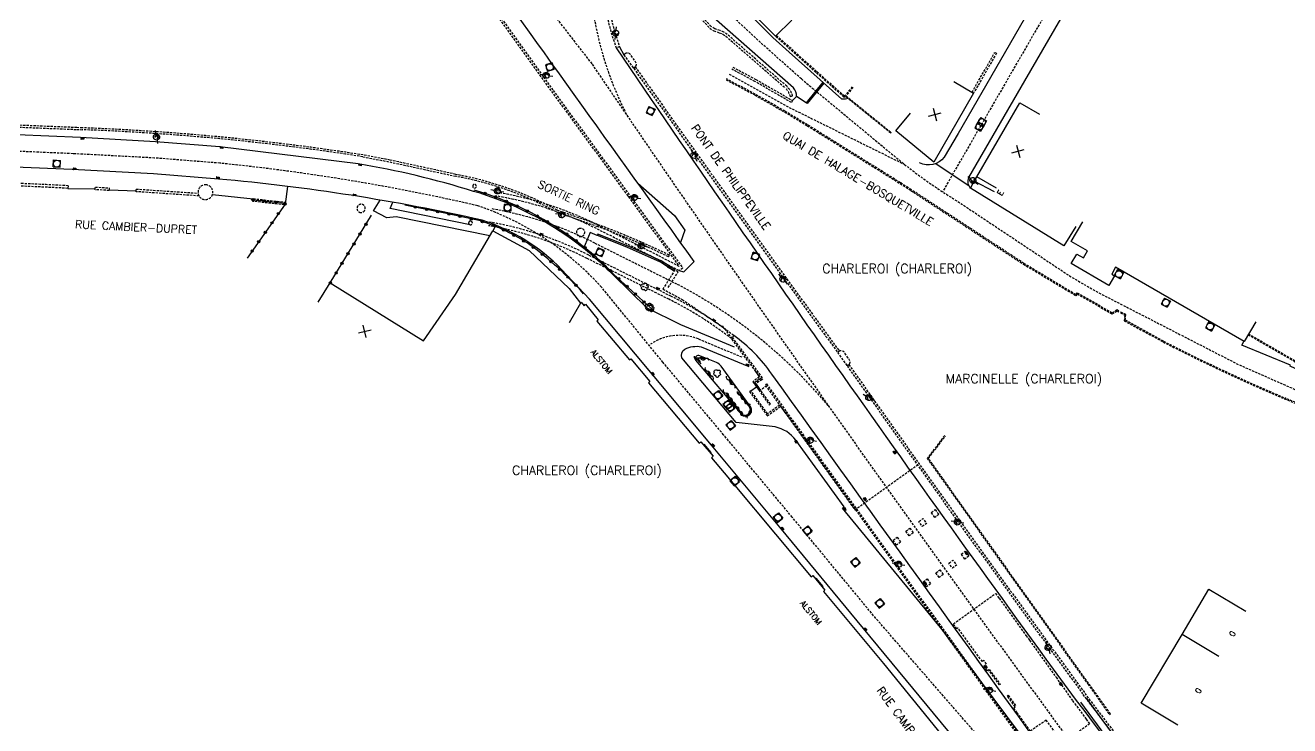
# Model space of a CAD drawing. Header units: millimetres. Extents: x 154999 to 156001, y 121000 to 122001.
# Drawn here: x 155542 to 155818.4, y 121411.9 to 121565 of the extents above; entities that cross this region are included whole.
import ezdxf
from ezdxf.enums import TextEntityAlignment as Align

# ---------------------------------------------------------------- set-up
doc = ezdxf.new("R2010")
doc.units = ezdxf.units.MM
doc.linetypes.add('DASHED', pattern=[0.75, 0.5, -0.25])
doc.layers.get('0').update_dxf_attribs({"linetype": 'CONTINUOUS'})
for name, color, linetype in [('W0001', 6, 'DASHED'), ('W0008', 7, 'CONTINUOUS'), ('W0100', 7, 'CONTINUOUS'), ('W0112', 1, 'DASHED'), ('W0300', 7, 'CONTINUOUS'), ('W0310', 3, 'CONTINUOUS'), ('W0322', 7, 'CONTINUOUS'), ('W0334', 7, 'CONTINUOUS'), ('W0400', 7, 'CONTINUOUS'), ('W0420', 7, 'CONTINUOUS'), ('W0471', 7, 'CONTINUOUS'), ('W0700', 7, 'CONTINUOUS'), ('W0980', 7, 'CONTINUOUS'), ('W0984', 7, 'CONTINUOUS'), ('W0989', 7, 'CONTINUOUS'), ('W0991', 7, 'CONTINUOUS'), ('W1102', 7, 'CONTINUOUS')]:
    doc.layers.add(name, color=color, linetype=linetype)
doc.styles.get("Standard").update_dxf_attribs({"font": 'romans.shx', "width": 0.85})

# ---------------------------------------------------------------- blocks, each defined once
blk = doc.blocks.new('t322o')
at = {"color": 0, "linetype": 'Continuous'}
for radius in [0.25, 0.15]:
    blk.add_circle((0, 0), radius, dxfattribs=at)
blk = doc.blocks.new('t310o')
at = {"color": 0, "linetype": 'Continuous'}
for centre, start, end in [((-0.5, 0.38), 216.8699, 323.1304), ((0.5, -0.37), 36.8699, 143.1303)]:
    blk.add_arc(centre, 0.625, start, end, dxfattribs=at)
blk = doc.blocks.new('T400')
for p, q in [((-0.15, 0.3), (0.15, 0.3)), ((-0.15, -0.25), (-0.15, 0.3)), ((-0.15, 0.15), (0.15, 0.15)), ((-0.15, 0), (0.15, 0)), ((0.15, 0.3), (0.15, -0.25)), ((-0.15, -0.15), (0.15, -0.15)), ((-0.15, -0.25), (-0.15, -0.3)), ((-0.15, -0.3), (0.15, -0.3)), ((0.15, -0.3), (0.15, -0.25))]:
    blk.add_line(p, q)
blk = doc.blocks.new('T420')
for p, q in [((0.75, 0.75), (-0.75, 0.75)), ((-0.75, 0.75), (-0.75, -0.75)), ((0.75, 0.75), (0.75, -0.75)), ((0.75, -0.75), (-0.75, -0.75))]:
    blk.add_line(p, q)
blk.add_ellipse((0, 0), major_axis=(-0.53, 0.53), ratio=1, start_param=3.926991, end_param=10.210176)
blk = doc.blocks.new('T471')
for p, q in [((-0.333334, 0.333334), (-0.333334, -0.333334)), ((-0.333334, 0.333334), (0.333334, 0.333334)), ((-0.333334, 0), (0, 0)), ((0.500001, 0.500001), (1.000002, 1.000002)), ((-0.500001, -0.500001), (-1.000002, -1.000002)), ((-0.333334, -0.333334), (0.333334, -0.333334))]:
    blk.add_line(p, q)
blk.add_ellipse((0, 0), major_axis=(0.471405, 0.471405), ratio=1, start_param=5.4977871438, end_param=11.780972451)
blk = doc.blocks.new('T300')
for p, q in [((-0.8, 0.51), (-0.86, 0.34)), ((-0.86, 0.34), (-0.86, 0.17)), ((-0.86, 0.17), (-0.74, 0.06)), ((-0.69, 0.63), (-0.8, 0.51)), ((-0.8, -0.06), (-0.74, 0.06)), ((-0.74, 0.06), (-0.69, 0.11)), ((-0.57, 0.69), (-0.69, 0.63)), ((-0.46, 0.69), (-0.57, 0.69)), ((-0.29, 0.63), (-0.46, 0.69)), ((-0.29, 0.63), (-0.17, 0.74)), ((-0.23, 0.57), (-0.29, 0.63)), ((-0.17, 0.74), (-0.06, 0.8)), ((-0.06, 0.8), (0.06, 0.8)), ((0.06, 0.8), (0.23, 0.74)), ((0.23, 0.74), (0.34, 0.63)), ((0.34, 0.63), (0.4, 0.51)), ((0.46, 0.46), (0.34, 0.46)), ((0.4, 0.51), (0.4, 0.46)), ((0.57, 0.4), (0.46, 0.46)), ((0.57, 0.4), (0.69, 0.29)), ((0.69, 0.29), (0.74, 0.17)), ((0.74, 0.06), (0.69, -0.17)), ((0.74, 0.17), (0.74, 0.06)), ((-0.8, -0.17), (-0.8, -0.06)), ((-0.8, -0.23), (-0.8, -0.17)), ((-0.74, -0.34), (-0.8, -0.23)), ((-0.69, -0.4), (-0.74, -0.34)), ((-0.51, -0.46), (-0.69, -0.4)), ((-0.4, -0.46), (-0.51, -0.46)), ((-0.4, -0.46), (-0.34, -0.46)), ((-0.34, -0.46), (-0.34, -0.4)), ((-0.34, -0.51), (-0.34, -0.46)), ((-0.29, -0.63), (-0.34, -0.51)), ((-0.17, -0.74), (-0.29, -0.63)), ((-0.06, -0.8), (-0.17, -0.74)), ((0.06, -0.8), (-0.06, -0.8)), ((0.17, -0.74), (0.06, -0.8)), ((0.23, -0.69), (0.17, -0.74)), ((0.29, -0.46), (0.23, -0.46)), ((0.29, -0.63), (0.23, -0.69)), ((0.46, -0.4), (0.29, -0.46)), ((0.34, -0.51), (0.29, -0.63)), ((0.34, -0.51), (0.34, -0.46)), ((0.57, -0.34), (0.46, -0.4)), ((0.63, -0.29), (0.57, -0.34)), ((0.69, -0.17), (0.63, -0.29))]:
    blk.add_line(p, q)
blk = doc.blocks.new('t991o')
at = {"color": 0, "linetype": 'Continuous'}
for p, q in [((-1, 1), (1, -1)), ((-1, -1), (1, 1))]:
    blk.add_line(p, q, dxfattribs=at)

msp = doc.modelspace()

# ---------------------------------------------------------------- linework, layer by layer
at = {"layer": 'W0001'}
for points in [[(155562.41, 121691.24, -0.013116), (155602.31, 121639.95, 0.005004), (155665.86, 121556.54, 0.009061), (155766.38, 121413.89, -0.011791), (155858.78, 121286.33, -0.035636)], [(155673.61, 121545.14, -0.161136), (155666.17, 121591.22, -0.161136)], [(155784.2, 121368.6), (155780.62, 121373.47), (155775.56, 121379.88), (155765.28, 121392.36), (155727.89, 121435.38), (155709.6, 121457.51), (155694.61, 121475.51), (155681.33, 121491.4), (155667.9, 121507.82, 0.126566), (155640.9, 121525.59, 0.031429), (155584.52, 121534.9), (155570.24, 121536.03), (155552.4, 121536.97), (155539.82, 121537.51), (155523.41, 121537.91), (155509.56, 121538.24), (155495.39, 121538.56, -0.048364), (155465.69, 121542.48, -0.020465), (155449.5, 121546.12, -0.020465)], [(155643.81, 121524.93, -0.076116), (155666.46, 121517.43), (155684.35, 121508.5, -0.097768), (155717.48, 121481.91)], [(155678.31, 121495.09, -0.25796), (155689.11, 121496.47), (155698.58, 121492.54)]]:
    msp.add_lwpolyline(points, format="xyb", dxfattribs=at)
at = {"layer": 'W0001', "flags": 128}
for points in [[(155711.61, 121553.32), (155703.34, 121560.68), (155695.28, 121568.18), (155687.08, 121576.99), (155672.61, 121592.53, -0.231152), (155671.21, 121597.68), (155681.89, 121623.56), (155707.14, 121646.66), (155721.83, 121658.92), (155727.5, 121664.9), (155734.38, 121671.89), (155748.22, 121686.43)], [(155711.61, 121553.32), (155734.11, 121534.65, 0.028499), (155746.49, 121526.08), (155769.75, 121510.59, 0.018142), (155777.77, 121505.97), (155807.15, 121490.88), (155826.88, 121482.18, 0.026258), (155844.45, 121476.4), (155874.44, 121467.37), (155913.05, 121456.38), (155959.97, 121439.14), (155996.36, 121420.44), (156000, 121418.22)]]:
    msp.add_lwpolyline(points, format="xyb", dxfattribs=at)
for points in [[(155803.34, 121634.02), (155782.94, 121598.67), (155742.46, 121528.64)], [(155695.81, 121554.39), (155708.83, 121547.15), (155734.11, 121534.65)]]:
    msp.add_lwpolyline(points, dxfattribs=at)
at = {"layer": 'W0008'}
for points in [[(155710.56, 121549.48, 0.19506), (155709.89, 121551.39), (155693.04, 121566.19), (155669.27, 121591.69, -0.13197), (155668.92, 121596.06), (155668.98, 121596.45, 0.229116), (155668.45, 121597.96), (155664.35, 121598.52), (155673.43, 121620.09), (155705.02, 121648.98), (155705.08, 121649.04, 0.199796), (155704.94, 121651.19), (155704.14, 121651.84)], [(155721.81, 121549.02), (155721.23, 121548.89), (155720.45, 121548.92), (155708.95, 121559.14), (155705.39, 121562.39), (155697.52, 121570.17, -0.382173), (155697.47, 121571.21), (155704.09, 121577.51), (155716.53, 121589.34), (155722.65, 121595.04, -0.034646), (155744.95, 121612.05, -0.007123), (155755.41, 121618.72, -0.079554), (155767.53, 121623.77, -0.035599), (155781.47, 121626.09, -0.103506), (155788.63, 121625.02, -0.197823), (155790.5, 121622.65), (155790.89, 121621.44, -0.217651), (155790.64, 121618.93), (155779.93, 121600.41), (155745.85, 121541.39), (155742.83, 121536.19, -0.348598), (155737.43, 121534.95)], [(155748.61, 121529.44, -0.303458), (155748.24, 121531.74), (155760.43, 121552.88), (155792.7, 121608.59), (155799.04, 121619.7), (155798.61, 121619.94, -0.389441), (155801.68, 121621.45), (155818.48, 121615.7), (155818.32, 121615.22, -0.060656), (155822.4, 121613.3, -0.013713), (155823.89, 121612.33), (155849.33, 121594.25), (155886.98, 121567.46), (155923.51, 121541.49), (155940.96, 121528.78)], [(155684.86, 121511.42), (155685.92, 121511.13), (155688.21, 121513.39, -0.00061), (155635.8, 121586.4), (155633.08, 121588.9, 0.011677), (155615.25, 121613.07, 0.029878)], [(155671.13, 121560.11, 0.009058), (155771.49, 121417.7, -0.016288), (155897.75, 121240.03, -0.035665), (155934.41, 121165.46, 0.001245), (155955.49, 121118.81, -0.071841), (155973.17, 121063.84)], [(155696.98, 121494.69), (155685.26, 121499.56), (155677.9, 121503.22), (155670.47, 121510.49, 0.040642), (155661.35, 121518.27, 0.087088), (155639.94, 121528.74, 0.034491), (155614.7, 121534.76), (155584.49, 121538.49), (155570.43, 121539.57), (155554.06, 121540.54), (155540.21, 121541.1), (155523.55, 121541.4), (155510.21, 121541.69), (155495.65, 121542.1, -0.048305), (155466.62, 121545.94), (155450.57, 121549.43)], [(155780.67, 121365.93), (155778.45, 121368.72), (155771.45, 121377.23), (155725.21, 121433.17), (155706.92, 121455.29), (155691.94, 121473.28), (155678.67, 121489.17), (155665.32, 121505.15), (155659.21, 121511.66, 0.122401), (155641.86, 121522.43, 0.032504), (155584.22, 121531.44), (155570.01, 121532.56), (155552.23, 121533.5), (155539.7, 121534.04), (155523.33, 121534.44), (155509.48, 121534.77), (155495.29, 121535.09, -0.048266), (155464.98, 121539.08, -0.020365), (155448.63, 121542.76)], [(155945.05, 121075.13, 0.951958), (155947.5, 121075.64, 0.053646), (155938.54, 121101.51, 0.000496), (155877.91, 121234.22, 0.037301), (155834.21, 121309.22, 0.001559), (155774.16, 121393.04, -0.000461), (155705.16, 121488.77, 0.087052), (155696.82, 121497.21, 0.087052)], [(155787.74, 121371.26), (155782.78, 121378.21), (155779.67, 121382.54), (155765.92, 121399.27), (155758.99, 121407.68), (155759.28, 121410.25), (155742.68, 121432.61), (155720.59, 121459.5), (155720.99, 121459.73), (155710.42, 121474.35, 0.181841), (155705.85, 121477.24), (155697.39, 121478.24), (155685.48, 121492.31, -0.338838), (155686.13, 121494.26, -0.174597), (155689.72, 121494.74), (155700.16, 121490.42)]]:
    msp.add_lwpolyline(points, format="xyb", dxfattribs=at)
at = {"layer": 'W0100'}
for points in [[(155709.52, 121566.17), (155705.98, 121562.64), (155698.85, 121569.8), (155707.5, 121577.97), (155717.16, 121587.13), (155720.6, 121583.5)], [(155744.94, 121552.73), (155749.27, 121550.23), (155740.55, 121535.14), (155732.29, 121541.94), (155735.46, 121545.8)], [(155810.92, 121500.23), (155808.42, 121495.9), (155780.3, 121512.15), (155779.44, 121510.65), (155780.05, 121510.3), (155778.84, 121508.18), (155770.57, 121512.93), (155771.8, 121515.04), (155773.26, 121514.2), (155774.14, 121515.72), (155770.61, 121517.75), (155773.11, 121522.08)], [(155605.98, 121504.48), (155608.62, 121508.72), (155629.01, 121496.06), (155636, 121506.22), (155644.19, 121520.14), (155652.14, 121515.78), (155660.82, 121507.53), (155663.35, 121504.31), (155663.46, 121504.5), (155664.1, 121503.74), (155664.45, 121504.04), (155667.22, 121500.65), (155666.91, 121500.38), (155674.01, 121491.9), (155674.32, 121492.15), (155678.52, 121487.16), (155678.21, 121486.89), (155689.3, 121473.66), (155689.66, 121473.96), (155692.32, 121470.83), (155691.94, 121470.5), (155696.68, 121464.84), (155705.97, 121453.77), (155713.76, 121444.45), (155714.12, 121444.74), (155716.76, 121441.54), (155716.43, 121441.26), (155729.57, 121425.53), (155755.83, 121393.19)], [(155793.9, 121412.04), (155785.9, 121416.81), (155794.88, 121431.85), (155800.7, 121441.79), (155808.79, 121436.95)]]:
    msp.add_lwpolyline(points, dxfattribs=at)
at = {"layer": 'W0100', "flags": 128}
msp.add_lwpolyline([(155771.6, 121521.06), (155768.97, 121516.81), (155748.61, 121529.44), (155749.39, 121530.94), (155749.95, 121531.9), (155759.34, 121548.1), (155763.67, 121545.59)], dxfattribs=at)
at = {"layer": 'W0112'}
for points in [[(155657.08, 121599.44), (155656.73, 121599.09), (155660.23, 121595.59), (155661.67, 121596.9), (155668.58, 121589.07), (155691.57, 121564.41), (155692.47, 121563.82), (155693.66, 121563.42), (155694.44, 121563.12), (155695.09, 121562.67), (155708.07, 121551.37, -0.12688), (155709.22, 121549.45), (155709.7, 121549.59, 0.12766), (155708.41, 121551.73), (155695.4, 121563.06), (155694.67, 121563.57), (155693.83, 121563.89), (155692.69, 121564.27), (155691.9, 121564.79), (155668.95, 121589.4), (155661.71, 121597.61), (155660.25, 121596.28)], [(155674.96, 121555.62), (155675.4, 121556.07, 0.228972), (155675.53, 121556.77), (155674.25, 121558.66, 0.294764), (155673.32, 121558.94), (155672.82, 121558.59)], [(155580.14, 121529.63, 4.069914), (155581.54, 121530.16, 0.245705)], [(155639.79, 121530.01, 4.885248), (155640.01, 121530.24, 0.204698)], [(155615.93, 121524.3, 3.755414), (155615.04, 121524.17, 0.266282)], [(155638.97, 121522.1, 6.736991), (155639.17, 121522.23, 0.148434)], [(155662.55, 121520.17, 5.107873), (155663.07, 121520.61, 0.195776)], [(155825.82, 121480.01), (155817.28, 121483.58, -0.01813), (155790.77, 121495.99), (155782.4, 121500.57), (155782.52, 121501.79), (155781.44, 121502.34), (155781.35, 121502.16), (155782.31, 121501.67), (155782.19, 121500.45), (155790.68, 121495.81, 0.018132), (155817.2, 121483.39), (155825.74, 121479.82)], [(155721.66, 121490.54), (155722.11, 121490.98, 0.228972), (155722.24, 121491.68), (155720.98, 121493.58, 0.294764), (155720.05, 121493.87), (155719.54, 121493.52)], [(155845.86, 121286.91, 0.010763), (155832.17, 121307.79, 0.001558), (155772.13, 121391.58, -0.000426), (155708.09, 121480.42), (155703.75, 121486.47), (155703.96, 121486.63), (155708.32, 121480.58, 0.000426), (155772.36, 121391.74, -0.001558), (155832.4, 121307.95, -0.010764), (155846.1, 121287.06)]]:
    msp.add_lwpolyline(points, format="xyb", close=True, dxfattribs=at)
for points in [[(155669.13, 121587.9, 0.122961), (155671.86, 121560.37), (155671.13, 121560.11, -0.125777), (155668.46, 121588.65)], [(155644.35, 121568.23), (155657, 121550.58), (155684.9, 121512.33, 0.004204), (155664.73, 121522.53, 0.065746), (155644.7, 121528.59)], [(155644.76, 121568.38), (155657.34, 121550.82), (155685.71, 121511.93), (155684.86, 121511.42, 0.004273), (155664.38, 121521.79, 0.0657), (155644.57, 121527.78)], [(155674.96, 121555.62, 0.003967), (155719.54, 121493.52, -0.016291)], [(155675.3, 121555.96, 0.003981), (155719.93, 121493.79, -0.016292)], [(155540.61, 121542.78), (155553.23, 121542.27), (155554.43, 121542.22, -0.029282), (155615.74, 121536.31), (155621.63, 121535.17), (155636, 121532.05, -0.07945), (155658.1, 121524.23), (155667.08, 121521.06, -0.022961), (155682.58, 121514.43), (155682.76, 121514.8, 0.022966), (155667.22, 121521.45), (155658.26, 121524.61, 0.079316), (155636.08, 121532.45), (155621.72, 121535.58), (155615.81, 121536.71, 0.029286), (155554.44, 121542.63), (155553.25, 121542.68), (155540.62, 121543.19)], [(155447.61, 121539.31), (155447.7, 121539.55, 0.070667), (155496.23, 121531.45), (155532.02, 121530.67, -0.010814), (155551.33, 121529.96), (155551.29, 121529.39, 0.010815), (155532.01, 121530.09), (155496.21, 121530.87, -0.070674), (155447.52, 121539)], [(155643.32, 121522.04, -0.076159), (155665.13, 121514.81), (155683.04, 121505.88, -0.048657), (155696.82, 121497.21), (155696.32, 121496.56, 0.048655), (155682.67, 121505.14), (155664.76, 121514.08, 0.076171), (155643.19, 121521.23, 0.076171)], [(155840.91, 121484.62), (155837.42, 121484.46), (155832.49, 121485.98), (155827.69, 121487.72, -0.050324), (155819.44, 121491.49), (155809.26, 121497.36)], [(155840.9, 121484.82), (155837.45, 121484.66), (155832.55, 121486.17), (155827.76, 121487.91, -0.050339), (155819.54, 121491.66), (155809.36, 121497.53)], [(155721.66, 121490.54, 0.004587), (155773.09, 121418.9, -0.015903), (155897.15, 121244.91, -0.035674)], [(155721.99, 121490.86, 0.00459), (155773.47, 121419.18, -0.015959), (155897.58, 121245.17, -0.035676)]]:
    msp.add_lwpolyline(points, format="xyb", dxfattribs=at)
for points in [[(155722.91, 121551.46), (155721.41, 121549.6), (155731.25, 121541.62), (155731.13, 121541.47), (155721.28, 121549.45), (155721.21, 121549.36), (155720.92, 121549.33), (155714.78, 121554.76), (155705.98, 121562.64)], [(155722.72, 121551.61), (155721.08, 121549.6), (155721, 121549.59), (155714.94, 121554.94), (155706.16, 121562.82)], [(155748.92, 121550.42), (155753.91, 121559.13), (155754.26, 121558.93), (155749.27, 121550.23)], [(155696.61, 121555.91), (155701.67, 121553.2), (155709.69, 121548.59), (155709.44, 121548.16), (155701.43, 121552.77), (155696.38, 121555.47)], [(155695.14, 121553.14), (155701.41, 121549.82), (155707.93, 121546.08), (155712.84, 121543.12), (155733.17, 121530.46), (155735.52, 121528.94), (155760.14, 121512.82), (155771.67, 121505.89), (155771.88, 121506.29), (155779.57, 121501.94), (155780.61, 121502.57), (155780.92, 121502.38), (155781.02, 121502.56), (155780.61, 121502.8), (155779.57, 121502.17), (155771.81, 121506.56), (155771.59, 121506.17), (155760.25, 121512.99), (155735.63, 121529.1), (155733.28, 121530.63), (155712.94, 121543.29), (155708.03, 121546.25), (155701.51, 121550), (155695.24, 121553.32)], [(155579.95, 121527.74), (155566.17, 121528.67), (155566.21, 121529.25)], [(155566.21, 121529.25), (155579.74, 121528.33)], [(155682.5, 121507.7), (155684.67, 121511.13), (155683.98, 121511.56), (155681.36, 121507.4), (155685.59, 121505.07), (155694.26, 121499.22), (155694.33, 121499.34), (155696.34, 121496.58)], [(155696.5, 121496.79), (155703.22, 121487.73), (155703, 121487.56), (155696.32, 121496.56)], [(155701.56, 121489.49), (155701.51, 121489.45), (155702.43, 121488.17), (155700.99, 121487.12), (155704.6, 121482.06), (155704.85, 121482.23), (155701.41, 121487.05), (155702.61, 121487.93)], [(155702.82, 121487.8), (155701.28, 121486.76), (155702.45, 121485.11), (155703.91, 121486.24)], [(155703, 121487.56), (155701.67, 121486.69), (155702.51, 121485.51)], [(155706.86, 121482.01), (155704.24, 121480.13), (155700.56, 121485.15), (155700.29, 121484.95), (155704.17, 121479.67), (155707.05, 121481.75), (155723.3, 121459.1), (155737.35, 121469.19)], [(155742.94, 121475.37), (155739.14, 121470.36), (155757.92, 121443.94), (155774.21, 121421.06), (155778.96, 121414.36), (155779.15, 121414.5), (155774.39, 121421.19), (155758.08, 121444.06), (155739.38, 121470.36), (155743.1, 121475.25)], [(155752.69, 121424.23), (155755.07, 121420.94), (155754.91, 121420.82), (155752.53, 121424.11), (155752.25, 121423.91), (155751.49, 121424.96), (155752.08, 121425.39), (155751.5, 121426.18), (155751.17, 121425.93), (155745.82, 121433.27), (155745.59, 121433.1), (155744.84, 121434.15), (155754.05, 121440.83), (155754.81, 121439.78), (155760.71, 121431.63), (155761.47, 121430.59), (155767.27, 121422.49), (155768.02, 121421.44), (155770.15, 121418.42), (155770.9, 121417.37), (155773.87, 121413.34), (155774.62, 121412.3), (155768.17, 121407.62)], [(155768.05, 121409.13), (155765.13, 121413.16), (155761.68, 121410.69), (155758.81, 121414.76), (155758.05, 121415.81), (155758.36, 121416.05), (155756.62, 121418.45), (155756.78, 121418.56), (155758.53, 121416.16)]]:
    msp.add_lwpolyline(points, dxfattribs=at)
for points in [[(155557.28, 121529.68), (155560.33, 121529.49), (155560.3, 121528.92), (155557.24, 121529.1)], [(155598.61, 121525.8), (155591.74, 121526.54), (155591.8, 121527.14), (155598.68, 121526.39)], [(155741.65, 121458.1), (155740.75, 121457.45), (155740.01, 121458.51), (155740.89, 121459.15)], [(155732.55, 121453.1), (155733.3, 121452.05), (155732.43, 121451.42), (155731.67, 121452.47)], [(155735.34, 121455.12), (155736.08, 121454.07), (155735.19, 121453.43), (155734.44, 121454.48)], [(155748.21, 121448.99), (155747.31, 121448.35), (155746.57, 121449.4), (155747.45, 121450.04)], [(155741.9, 121446.02), (155742.64, 121444.96), (155741.75, 121444.32), (155741, 121445.37)], [(155739.11, 121443.99), (155739.86, 121442.94), (155738.99, 121442.31), (155738.23, 121443.36)]]:
    msp.add_lwpolyline(points, close=True, dxfattribs=at)
at = {"layer": 'W0112', "flags": 128}
for points in [[(155737.3, 121456.54), (155738.19, 121457.18), (155738.94, 121456.14), (155738.05, 121455.5)], [(155743.86, 121447.43), (155744.75, 121448.07), (155745.5, 121447.03), (155744.61, 121446.39)]]:
    msp.add_lwpolyline(points, close=True, dxfattribs=at)
at = {"layer": 'W0310'}
for points in [[(155690.52, 121492.06), (155689.76, 121492.24), (155688.51, 121492.32), (155689.65, 121491.04)], [(155691.11, 121489.42), (155691.94, 121488.22)], [(155696.56, 121486.52), (155695.78, 121487.56)], [(155695.15, 121484.61), (155698.63, 121480.02), (155699.12, 121479.65), (155699.9, 121479.98), (155700.49, 121480.58), (155700.45, 121481.45), (155697.75, 121484.81)]]:
    msp.add_lwpolyline(points, dxfattribs=at)
at = {"layer": 'W0322'}
for points in [[(155679.35, 121502.59), (155670.57, 121510.67, 0.044076), (155661.55, 121518.5, 0.085898), (155640.07, 121529.03, 0.085898)], [(155664.02, 121506.37, 0.049548), (155652.28, 121517.06, 0.065891), (155641.49, 121522.28), (155633.68, 121524), (155624.9, 121525.75)]]:
    msp.add_lwpolyline(points, format="xyb", dxfattribs=at)
for points in [[(155598.74, 121525.95), (155590.45, 121514.12)], [(155591.76, 121526.9), (155598.66, 121526.14)], [(155608.62, 121508.72), (155617.68, 121523.55)]]:
    msp.add_lwpolyline(points, dxfattribs=at)
at = {"layer": 'W0334'}
msp.add_line((155671.86, 121560.37), (155672.82, 121558.59), dxfattribs=at)
for points in [[(155716.54, 121552.4), (155712.9, 121547.95), (155712.63, 121548.12), (155710.56, 121549.48), (155709.69, 121548.59)], [(155716.31, 121552.6), (155712.63, 121548.12)], [(155741, 121534.84), (155748.26, 121529.95)], [(155675.88, 121530.54), (155683.86, 121523.47), (155686.14, 121520.22), (155685.2, 121517.58)], [(155551.29, 121529.39), (155557.25, 121529.28)], [(155560.31, 121529.06), (155566.19, 121528.88)], [(155582.87, 121528.03), (155591.8, 121527.14)], [(155599.28, 121529.83), (155598.74, 121525.95)], [(155643.54, 121519.04), (155623.01, 121523.14), (155621, 121522.98), (155618.05, 121524.48), (155619.53, 121526.84)], [(155639.2, 121521.42), (155621.71, 121524.96), (155622.29, 121526.36)], [(155644.8, 121521.36), (155644.19, 121520.14)], [(155683.98, 121511.56), (155680.99, 121513.52), (155673.76, 121516.74), (155667.14, 121519.38), (155667, 121519.1), (155665.46, 121519.72), (155664.01, 121516.26)], [(155683.82, 121511.31), (155680.85, 121513.25), (155673.64, 121516.47), (155667.29, 121519), (155667, 121519.1)], [(155837.25, 121484.51), (155836.78, 121483.04), (155826.53, 121486.71), (155818.42, 121490.55), (155818.52, 121490.74), (155807.91, 121495.08), (155808.35, 121495.94)], [(155700.57, 121485.13), (155701.78, 121486.01)], [(155691.75, 121471.5), (155691.92, 121471.64), (155690.42, 121473.42), (155690.25, 121473.27)], [(155716.19, 121442.23), (155716.37, 121442.38), (155714.86, 121444.18), (155714.69, 121444.04)]]:
    msp.add_lwpolyline(points, dxfattribs=at)
msp.add_lwpolyline([(155698.57, 121479.88, 0.823619), (155700.56, 121481.53), (155694.07, 121490.5, 0.106265), (155693.09, 121491.3), (155689.39, 121492.8, 0.691996), (155688.49, 121491.84)], format="xyb", close=True, dxfattribs=at)
at = {"layer": 'W0700'}
for points in [[(155786.04, 121398.89), (155772.68, 121417.07)], [(155786.88, 121400.3), (155773.9, 121417.97)]]:
    msp.add_lwpolyline(points, dxfattribs=at)
at = {"layer": 'W1102'}
for p, q in [((155753.82, 121528.61), (155749.39, 121530.94)), ((155754.28, 121529.4), (155749.95, 121531.9)), ((155663.35, 121504.31), (155660.82, 121500)), ((155802.88, 121427.07), (155794.88, 121431.85))]:
    msp.add_line(p, q, dxfattribs=at)

# ---------------------------------------------------------------- block references
at = {"layer": 'W0300'}
for p, rotation in [((155677.28, 121507.95), 153.5922670641604), ((155678.21, 121503.53), 153.5922670641604), ((155678.58, 121503.33), 153.5922670641604), ((155693.19, 121489.06), 127.0531297365314)]:
    msp.add_blockref('T300', p, dxfattribs=dict(at, rotation=rotation))
at = {"layer": 'W0310'}
for p, rotation in [((155688.83, 121491.97), 311.7066942988213), ((155689.3, 121492.27), 176.4590600728994), ((155690.52, 121492.06), 166.4027494653404), ((155691.11, 121489.42), 304.6048951488194), ((155691.82, 121488.39), 304.6048951488194), ((155695.81, 121487.52), 127.0531297365314), ((155696.56, 121486.52), 127.0531297365314), ((155695.15, 121484.61), 307.1182434955213), ((155695.9, 121483.62), 307.1182434955213), ((155696.66, 121482.62), 307.1182434955213), ((155698.22, 121484.23), 128.7763643305674), ((155699, 121483.25), 128.7763643305674), ((155699.79, 121482.28), 128.7763643305674), ((155697.41, 121481.62), 307.1182434955213), ((155698.16, 121480.63), 307.1182434955213), ((155699.02, 121479.73), 323.5504885582463), ((155700.09, 121480.17), 45.69046728267147), ((155700.46, 121481.26), 92.74852059374007)]:
    msp.add_blockref('t310o', p, dxfattribs=dict(at, rotation=rotation))
at = {"layer": 'W0322'}
for p, rotation in [((155591.76, 121526.9), 353.6716853148934), ((155642.46, 121528.29), 161.6755021538409), ((155644.82, 121527.46), 159.6332345797625), ((155594.24, 121526.63), 353.6716853148934), ((155596.73, 121526.35), 353.6716853148934), ((155598.74, 121525.95), 234.9690708129783), ((155627.23, 121525.28), 168.7280127723492), ((155629.68, 121524.79), 168.7280127723492), ((155632.13, 121524.31), 168.7280127723492), ((155647.14, 121526.55), 157.5909670056841), ((155649.44, 121525.55), 155.5486994316058), ((155651.69, 121524.48), 153.5064318575274), ((155595.87, 121521.86), 234.9690708129783), ((155597.3, 121523.9), 234.9690708129783), ((155616.44, 121521.52), 58.56789726134606), ((155634.58, 121523.8), 167.562615501461), ((155637.02, 121523.26), 167.562615501461), ((155639.46, 121522.72), 167.562615501461), ((155641.89, 121522.14), 161.2163164696359), ((155644.24, 121521.27), 158.0790297378431), ((155653.91, 121523.32), 151.464164283449), ((155656.09, 121522.09), 149.4218967093707), ((155594.43, 121519.81), 234.9690708129783), ((155615.13, 121519.39), 58.56789726134606), ((155646.53, 121520.27), 154.9417430060502), ((155648.76, 121519.15), 151.8044562742574), ((155658.21, 121520.78), 147.3796291352923), ((155660.3, 121519.39), 145.3373615612139), ((155591.56, 121515.72), 234.9690708129783), ((155593, 121517.76), 234.9690708129783), ((155613.83, 121517.26), 58.56789726134606), ((155650.93, 121517.91), 148.6671695424646), ((155653.01, 121516.52), 142.7104876355428), ((155662.33, 121517.94), 143.2691462948768), ((155664.3, 121516.4), 141.1593239180316), ((155611.22, 121512.99), 58.56789726134606), ((155612.53, 121515.12), 58.56789726134606), ((155654.97, 121514.97), 140.9275094790954), ((155656.89, 121513.36), 139.144531322648), ((155666.22, 121514.8), 139.0495015411863), ((155668.08, 121513.13), 136.9396791643411), ((155609.92, 121510.86), 58.56789726134606), ((155658.75, 121511.7), 137.3615531662006), ((155669.87, 121511.39), 134.8298567874959), ((155608.62, 121508.72), 58.56789726134606), ((155660.56, 121509.98), 135.5785750097532), ((155662.32, 121508.2), 133.7955968533057), ((155671.68, 121509.66), 137.3534114016477), ((155673.51, 121507.96), 137.3534114016477), ((155675.35, 121506.27), 137.3534114016477), ((155677.19, 121504.58), 137.3534114016477), ((155679.03, 121502.88), 137.3534114016477)]:
    msp.add_blockref('t322o', p, dxfattribs=dict(at, rotation=rotation))
at = {"layer": 'W0400'}
for p, rotation in [((155554.44, 121540.31), 266.6152461004174), ((155584.86, 121538.29), 262.9560689946393), ((155552.73, 121533.65), 266.9625128547704), ((155615.11, 121534.54), 259.4773832886414), ((155584.05, 121531.72), 262.9519700573794), ((155613.92, 121527.95), 260.5548019131793), ((155654.79, 121519.38), 251.1044684251424), ((155682.67, 121512.18), 236.2329800437982), ((155680.24, 121507.47), 243.4625333065606), ((155692.52, 121500.52), 236.6095357599366), ((155679.15, 121488.84), 219.8810932991593), ((155699.87, 121490.77), 67.52094040728937), ((155692.28, 121473.17), 219.7728700041684), ((155710.48, 121473.99), 215.8589685761234), ((155732.01, 121471.68), 36.47842831746497), ((155725.51, 121461.47), 35.73841663823702), ((155721.08, 121459.33), 36.51080262826267), ((155707.45, 121454.96), 219.5848361858904), ((155747.73, 121449.59), 214.4292642391924), ((155738.72, 121443.01), 35.73841663823702), ((155725.63, 121432.96), 219.5745044734633), ((155751.93, 121424.77), 35.73841663823702), ((155768.31, 121421.01), 214.8481664016761)]:
    msp.add_blockref('T400', p, dxfattribs=dict(at, rotation=rotation))
at = {"layer": 'W0420'}
for p, rotation in [((155656.61, 121555.89), 15.9250754374753), ((155678.64, 121546.29), 66.6334318476414), ((155750.52, 121542.93), 59.89596203745312), ((155751.08, 121543.89), 59.89596203745312), ((155548.86, 121534.81), 176.9625128547704), ((155647.37, 121525.14), 0.116763698476364), ((155667.57, 121515.39), 247.1301736537143), ((155701.56, 121514.48), 251.300763466992), ((155781.03, 121510.63), 62.68331367119304), ((155791.28, 121504.41), 62.68331367119304), ((155800.95, 121499.2), 62.68331367119304), ((155693.36, 121484.15), 127.0531297365314), ((155695.51, 121482.1), 127.0531297365314), ((155696.05, 121481.49), 127.0531297365314), ((155696.16, 121477.59), 129.7728700041684), ((155697.05, 121465.39), 129.7728700041684), ((155697.06, 121465.38), 129.5848361858904), ((155706.51, 121457.41), 129.5848361858904), ((155712.89, 121454.56), 129.5745044734633), ((155723.43, 121447.62), 129.5745044734633), ((155728.74, 121438.68), 129.5745044734633)]:
    msp.add_blockref('T420', p, dxfattribs=dict(at, rotation=rotation))
at = {"layer": 'W0471'}
for p, rotation in [((155671.01, 121563.34), 37.59814149330649), ((155655.85, 121554.11), 306.696564972125), ((155570.65, 121540.62), 234.9690708129783), ((155688.13, 121536.62), 251.300763466992), ((155645.15, 121528.84), 305.735347203006), ((155749.12, 121531.11), 99.09690893785101), ((155675.11, 121527.39), 306.079951280748), ((155659.26, 121523.62), 305.735347203006), ((155676.6, 121516.85), 305.735347203006), ((155707.58, 121509.55), 265.24324532281), ((155726.36, 121483.65), 287.209832706365), ((155713.55, 121474.36), 305.738416638237), ((155745.72, 121456.45), 306.433683194488), ((155732.86, 121447.22), 305.738416638237), ((155765.54, 121429.01), 61.49560808703659), ((155752.72, 121419.7), 305.738416638237)]:
    msp.add_blockref('T471', p, dxfattribs=dict(at, rotation=rotation))
at = {"layer": 'W0991'}
for p, rotation in [((155740.79, 121545.55), 329.9643869409109), ((155758.97, 121537.5), 329.8959620374986), ((155616.17, 121498.14), 58.15553773217491)]:
    msp.add_blockref('t991o', p, dxfattribs=dict(at, rotation=rotation))

# ---------------------------------------------------------------- texts
at = {"layer": 'W0980'}
for s, p in [('CHARLEROI (CHARLEROI)', (155732.56, 121511.72)), ('MARCINELLE (CHARLEROI)', (155760.27, 121487.64)), ('CHARLEROI (CHARLEROI)', (155664.75, 121467.62))]:
    msp.add_text(s, height=2, dxfattribs=at).set_placement(p, align=Align.MIDDLE)
at = {"layer": 'W0984'}
msp.add_text('E', height=1.25, rotation=59.896, dxfattribs=at).set_placement((155755.09, 121528.42), align=Align.MIDDLE)
at = {"layer": 'W0989'}
for s, rotation, p in [('PONT DE PHILIPPEVILLE', 305.6919, (155696.21, 121531.85)), ('QUAI DE HALAGE-BOSQUETVILLE', 329.1998, (155723.98, 121531.45)), ('SORTIE RING', 334.9192, (155660.76, 121527.38)), ('RUE CAMBIER-DUPRET', 357.3433, (155566.2, 121520.93)), ('RUE CAMBIER-DUPRET', 306.3872, (155736.6, 121409.4))]:
    msp.add_text(s, height=1.75, rotation=rotation, dxfattribs=at).set_placement(p, align=Align.MIDDLE)
at = {"layer": 'W0991'}
for s, rotation, p in [('ALSTOM', 309.0795, (155667.92, 121491.51)), ('ALSTOM', 309.0795, (155713.7, 121436.63)), ('0', 59.1362, (155805.83, 121432.01)), ('0', 59.1362, (155798.39, 121419.55))]:
    msp.add_text(s, height=1.25, rotation=rotation, dxfattribs=at).set_placement(p, align=Align.MIDDLE)

doc.saveas('drawing.dxf')
